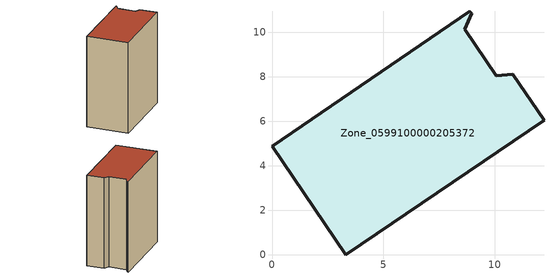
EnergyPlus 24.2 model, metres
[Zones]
Zone_0599100000205372
 floor ground (C_G): 0,4.89 8.89,10.96 8.97,10.85 8.65,10.15 10.07,8.05 10.82,8.11 12.22,6.06 3.32,0 z0
 wall outside (C_F): 3.32,0 12.22,6.06 10.82,8.11 10.07,8.05 8.65,10.15 8.97,10.85 8.89,10.96 0,4.89 3.32,0 z0:13
 roof outside (C_R): 8.89,10.96 0,4.89 3.32,0 12.22,6.06 10.82,8.11 10.07,8.05 8.65,10.15 8.97,10.85 z13
[BUILDING]
Pand.0599100000205372: North Axis=0; Terrain=City; Loads Convergence Tolerance Value=0.04; Temperature Convergence Tolerance Value=0.4; Solar Distribution=FullExterior; Maximum Number of Warmup Days=25; Minimum Number of Warmup Days=1
[Site:Location]
Rotterdam.The.Hague.AP_ZH_NLD Design_Conditions: Latitude=51.96; Longitude=4.45; Time Zone=1; Elevation=-4.5
[SITE:GROUNDTEMPERATURE:BUILDINGSURFACE]
18, 18, 18, 18, 18, 18, 18, 18, 18, 18, 18, 18
[MATERIAL] Thermal Absorptance=0.9; Solar Absorptance=0.7; Visible Absorptance=0.7
Name | Roughness | Thickness | Conductivity | Density | Specific Heat
G.TI.1946 | MediumSmooth | 0.15 | 1 | 540 | 1210
F.TI.1946 | Rough | 0.3 | 0.857143 | 1920 | 840
R.TI.1946 | MediumRough | 0.2 | 0.1 | 1500 | 1000
[CONSTRUCTION]
C_G: G.TI.1946
C_F: F.TI.1946
C_R: R.TI.1946
[ZONE]
Zone_0599100000205372: Type=1; Multiplier=1; Ceiling Height=Autocalculate; Volume=Autocalculate; Floor Area=autocalculate; Part of Total Floor Area=Yes
[ZONEINFILTRATION:DESIGNFLOWRATE]
Infil_Zone_0599100000205372: Zone or ZoneList or Space or SpaceList=Zone_0599100000205372; Schedule=AlwaysOn; Design Flow Rate Calculation Method=Flow/Area; Flow Rate per Floor Area=0.003; Constant Term Coefficient=1; Temperature Term Coefficient=0; Velocity Term Coefficient=0; Velocity Squared Term Coefficient=0
[HVACTEMPLATE:ZONE:IDEALLOADSAIRSYSTEM]
Zone_0599100000205372: Maximum Heating Supply Air Temperature=50; Minimum Cooling Supply Air Temperature=13; Maximum Heating Supply Air Humidity Ratio=0.0156; Minimum Cooling Supply Air Humidity Ratio=0.0077; Heating Limit=NoLimit; Cooling Limit=NoLimit; Dehumidification Control Type=ConstantSensibleHeatRatio; Cooling Sensible Heat Ratio=0.7; Dehumidification Setpoint=60; Humidification Control Type=None; Humidification Setpoint=30; Outdoor Air Method=None; Outdoor Air Flow Rate per Person=0.00944; Outdoor Air Flow Rate per Zone Floor Area=0; Outdoor Air Flow Rate per Zone=0; Demand Controlled Ventilation Type=None; Outdoor Air Economizer Type=NoEconomizer; Heat Recovery Type=None; Sensible Heat Recovery Effectiveness=0.7; Latent Heat Recovery Effectiveness=0.65
[ZONECONTROL:THERMOSTAT]
ThermostatControl_Zone_0599100000205372: Zone or ZoneList=Zone_0599100000205372; Control Type Schedule=DualSetpointControlType; Control 1=Thermostat_Zone_0599100000205372; Temperature Difference Between Cutout And Setpoint=0
[THERMOSTATSETPOINT:DUALSETPOINT]
Thermostat_Zone_0599100000205372: Heating Setpoint Temperature Schedule=HeatingSetpoint_Zone_0599100000205372; Cooling Setpoint Temperature Schedule=CoolingSetpoint_Zone_0599100000205372
[SCHEDULE:COMPACT]
HeatingSetpoint_Zone_0599100000205372: Through: 12/31, For: AllDays, Until: 24:00, 21
CoolingSetpoint_Zone_0599100000205372: Through: 12/31, For: AllDays, Until: 24:00, 24
DualSetpointControlType: Through: 12/31, For: AllDays, Until: 24:00, 4
AlwaysOn: Through: 12/31, For: AllDays, Until: 24:00, 1
